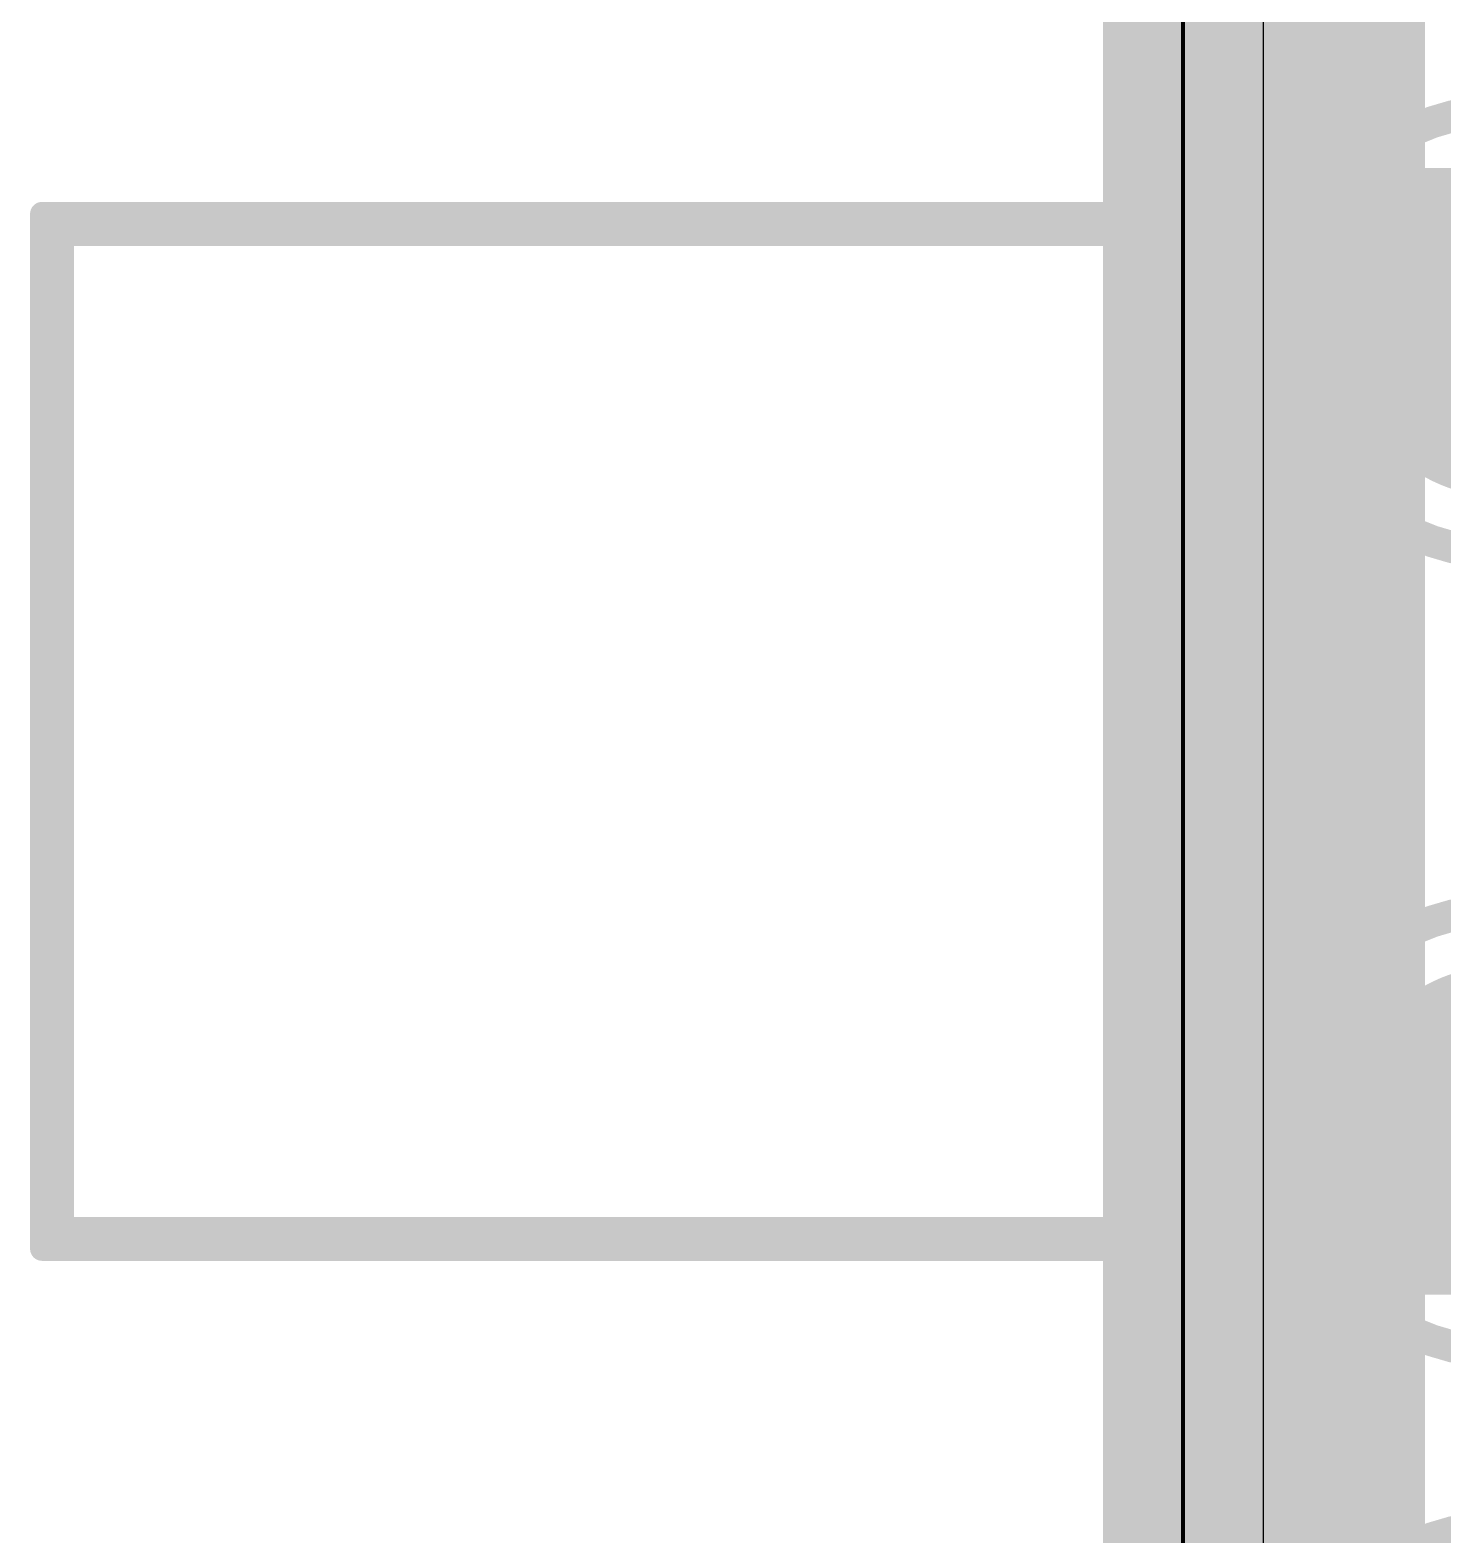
# Model space of a CAD drawing. Header units: inches. Extents: x -0.3 to 12.2, y -3.2 to 4.4.
# Drawn here: x -0.289 to 0.0645, y 1.8259 to 2.2025 of the extents above; entities that cross this region are included whole.
import ezdxf

# ---------------------------------------------------------------- set-up
doc = ezdxf.new("R2010")
doc.units = ezdxf.units.IN
doc.header["$MEASUREMENT"] = 0
for name, color, linetype in [('Board', 76, 'Continuous'), ('Board Layer Stack Bottom Overlay', 54, 'Continuous'), ('Board Layer Stack Bottom Solder', 6, 'Continuous'), ('Bottom Assembly', 216, 'Continuous'), ('Bottom Layer_L8', 5, 'Continuous'), ('Inner_L3', 76, 'Continuous'), ('Inner_L6', 156, 'Continuous'), ('Keep-Out Layer', 6, 'Continuous'), ('Pad Holes', 156, 'Continuous'), ('Plane_L2', 76, 'Continuous'), ('Plane_L4', 136, 'Continuous'), ('Plane_L5', 16, 'Continuous'), ('Plane_L7', 216, 'Continuous'), ('Top Solder', 216, 'Continuous'), ('TOP_L1', 1, 'Continuous')]:
    doc.layers.add(name, color=color, linetype=linetype)

# ---------------------------------------------------------------- blocks, each defined once
blk = doc.blocks.new('CONN_SMA_J_P_H_RA_TH1_SAI_B_163')
at = {"layer": 'Board Layer Stack Bottom Solder'}
h = blk.add_hatch(color=6, dxfattribs=at)
edge = h.paths.add_edge_path()
edge.add_arc((-0.1, -0.1), 0.0415, 0, 360)
h = blk.add_hatch(color=6, dxfattribs=at)
edge = h.paths.add_edge_path()
edge.add_arc((0.1, -0.1), 0.0415, 0, 360)
at = {"layer": 'Bottom Layer_L8'}
h = blk.add_hatch(color=5, dxfattribs=at)
edge = h.paths.add_edge_path()
edge.add_arc((-0.1, -0.1), 0.0415, 0, 360)
h = blk.add_hatch(color=5, dxfattribs=at)
edge = h.paths.add_edge_path()
edge.add_arc((0.1, -0.1), 0.0415, 0, 360)
at = {"layer": 'Inner_L3'}
h = blk.add_hatch(color=76, dxfattribs=at)
edge = h.paths.add_edge_path()
edge.add_arc((-0.1, -0.1), 0.0415, 0, 360)
h = blk.add_hatch(color=76, dxfattribs=at)
edge = h.paths.add_edge_path()
edge.add_arc((0.1, -0.1), 0.0415, 0, 360)
at = {"layer": 'Inner_L6'}
h = blk.add_hatch(color=156, dxfattribs=at)
edge = h.paths.add_edge_path()
edge.add_arc((-0.1, -0.1), 0.0415, 0, 360)
h = blk.add_hatch(color=156, dxfattribs=at)
edge = h.paths.add_edge_path()
edge.add_arc((0.1, -0.1), 0.0415, 0, 360)
at = {"layer": 'Pad Holes'}
h = blk.add_hatch(color=7, dxfattribs=at)
edge = h.paths.add_edge_path()
edge.add_arc((-0.1, -0.1), 0.0315, 0, 360)
h = blk.add_hatch(color=7, dxfattribs=at)
edge = h.paths.add_edge_path()
edge.add_arc((0.1, -0.1), 0.0315, 0, 360)
at = {"layer": 'Top Solder'}
h = blk.add_hatch(color=216, dxfattribs=at)
edge = h.paths.add_edge_path()
edge.add_arc((-0.1, -0.1), 0.0415, 0, 360)
h = blk.add_hatch(color=216, dxfattribs=at)
edge = h.paths.add_edge_path()
edge.add_arc((0.1, -0.1), 0.0415, 0, 360)
at = {"layer": 'TOP_L1'}
h = blk.add_hatch(color=1, dxfattribs=at)
edge = h.paths.add_edge_path()
edge.add_arc((-0.1, -0.1), 0.0415, 0, 360)
h = blk.add_hatch(color=1, dxfattribs=at)
edge = h.paths.add_edge_path()
edge.add_arc((0.1, -0.1), 0.0415, 0, 360)
at = {"layer": 'Board Layer Stack Bottom Overlay'}
for points in [[(-0.143, -0.143, 0.006, 0.006, 0), (-0.143, -0.13365, 0.006, 0.006, 0)], [(0.0565, -0.133, 0.006, 0.006, 0), (-0.0565, -0.133, 0.006, 0.006, 0)], [(0.143, -0.143, 0.006, 0.006, 0), (0.143, -0.13365, 0.006, 0.006, 0)], [(-0.13365, -0.143, 0.006, 0.006, 0), (-0.143, -0.143, 0.006, 0.006, 0)], [(-0.1295, -0.466, 0.006, 0.006, 0), (-0.1295, -0.14594, 0.006, 0.006, 0)], [(0.06635, -0.143, 0.006, 0.006, 0), (-0.06635, -0.143, 0.006, 0.006, 0)], [(0.1295, -0.466, 0.006, 0.006, 0), (0.1295, -0.14594, 0.006, 0.006, 0)], [(0.143, -0.143, 0.006, 0.006, 0), (0.13365, -0.143, 0.006, 0.006, 0)], [(0.1295, -0.466, 0.006, 0.006, 0), (-0.1295, -0.466, 0.006, 0.006, 0)]]:
    blk.add_lwpolyline(points, format="xyseb", dxfattribs=at)
for points in [[(-0.1445, -0.13365, 0.003, 0.003, 1), (-0.1415, -0.13365, 0.003, 0.003, 1)], [(-0.058, -0.133, 0.003, 0.003, 1), (-0.055, -0.133, 0.003, 0.003, 1)], [(0.055, -0.133, 0.003, 0.003, 1), (0.058, -0.133, 0.003, 0.003, 1)], [(0.1415, -0.13365, 0.003, 0.003, 1), (0.1445, -0.13365, 0.003, 0.003, 1)], [(-0.1445, -0.143, 0.003, 0.003, 1), (-0.1415, -0.143, 0.003, 0.003, 1)], [(-0.1445, -0.143, 0.003, 0.003, 1), (-0.1415, -0.143, 0.003, 0.003, 1)], [(-0.13515, -0.143, 0.003, 0.003, 1), (-0.13215, -0.143, 0.003, 0.003, 1)], [(-0.131, -0.14594, 0.003, 0.003, 1), (-0.128, -0.14594, 0.003, 0.003, 1)], [(-0.06785, -0.143, 0.003, 0.003, 1), (-0.06485, -0.143, 0.003, 0.003, 1)], [(0.06485, -0.143, 0.003, 0.003, 1), (0.06785, -0.143, 0.003, 0.003, 1)], [(0.128, -0.14594, 0.003, 0.003, 1), (0.131, -0.14594, 0.003, 0.003, 1)], [(0.13215, -0.143, 0.003, 0.003, 1), (0.13515, -0.143, 0.003, 0.003, 1)], [(0.1415, -0.143, 0.003, 0.003, 1), (0.1445, -0.143, 0.003, 0.003, 1)], [(0.1415, -0.143, 0.003, 0.003, 1), (0.1445, -0.143, 0.003, 0.003, 1)], [(-0.131, -0.466, 0.003, 0.003, 1), (-0.128, -0.466, 0.003, 0.003, 1)], [(-0.131, -0.466, 0.003, 0.003, 1), (-0.128, -0.466, 0.003, 0.003, 1)], [(0.128, -0.466, 0.003, 0.003, 1), (0.131, -0.466, 0.003, 0.003, 1)], [(0.128, -0.466, 0.003, 0.003, 1), (0.131, -0.466, 0.003, 0.003, 1)]]:
    blk.add_lwpolyline(points, format="xyseb", close=True, dxfattribs=at)
at = {"layer": 'Bottom Assembly'}
for points in [[(-0.138, -0.138, 0.006, 0.006, 0), (-0.138, 0.138, 0.006, 0.006, 0)], [(0.138, -0.138, 0.006, 0.006, 0), (0.138, 0.138, 0.006, 0.006, 0)], [(0.138, -0.138, 0.006, 0.006, 0), (-0.138, -0.138, 0.006, 0.006, 0)], [(-0.1245, -0.461, 0.006, 0.006, 0), (-0.1245, -0.138, 0.006, 0.006, 0)], [(0.1245, -0.138, 0.006, 0.006, 0), (-0.1245, -0.138, 0.006, 0.006, 0)], [(0.1245, -0.461, 0.006, 0.006, 0), (0.1245, -0.138, 0.006, 0.006, 0)], [(0.1245, -0.461, 0.006, 0.006, 0), (-0.1245, -0.461, 0.006, 0.006, 0)]]:
    blk.add_lwpolyline(points, format="xyseb", dxfattribs=at)
for points in [[(-0.1395, -0.138, 0.003, 0.003, 1), (-0.1365, -0.138, 0.003, 0.003, 1)], [(-0.1395, -0.138, 0.003, 0.003, 1), (-0.1365, -0.138, 0.003, 0.003, 1)], [(-0.126, -0.138, 0.003, 0.003, 1), (-0.123, -0.138, 0.003, 0.003, 1)], [(-0.126, -0.138, 0.003, 0.003, 1), (-0.123, -0.138, 0.003, 0.003, 1)], [(0.123, -0.138, 0.003, 0.003, 1), (0.126, -0.138, 0.003, 0.003, 1)], [(0.123, -0.138, 0.003, 0.003, 1), (0.126, -0.138, 0.003, 0.003, 1)], [(0.1365, -0.138, 0.003, 0.003, 1), (0.1395, -0.138, 0.003, 0.003, 1)], [(0.1365, -0.138, 0.003, 0.003, 1), (0.1395, -0.138, 0.003, 0.003, 1)], [(-0.126, -0.461, 0.003, 0.003, 1), (-0.123, -0.461, 0.003, 0.003, 1)], [(-0.126, -0.461, 0.003, 0.003, 1), (-0.123, -0.461, 0.003, 0.003, 1)], [(0.123, -0.461, 0.003, 0.003, 1), (0.126, -0.461, 0.003, 0.003, 1)], [(0.123, -0.461, 0.003, 0.003, 1), (0.126, -0.461, 0.003, 0.003, 1)]]:
    blk.add_lwpolyline(points, format="xyseb", close=True, dxfattribs=at)
at = {"layer": 'Plane_L2'}
for points in [[(-0.14806, -0.12775, 0.008, 0.008, -0.267949), (-0.14806, -0.07225, 0.008, 0.008, 0)], [(-0.05194, -0.07225, 0.008, 0.008, -0.267949), (-0.05194, -0.12775, 0.008, 0.008, 0)], [(0.05194, -0.12775, 0.008, 0.008, -0.267949), (0.05194, -0.07225, 0.008, 0.008, 0)], [(0.14806, -0.07225, 0.008, 0.008, -0.267949), (0.14806, -0.12775, 0.008, 0.008, 0)], [(-0.07225, -0.14806, 0.008, 0.008, -0.267949), (-0.12775, -0.14806, 0.008, 0.008, 0)], [(0.12775, -0.14806, 0.008, 0.008, -0.267949), (0.07225, -0.14806, 0.008, 0.008, 0)]]:
    blk.add_lwpolyline(points, format="xyseb", dxfattribs=at)
for points in [[(-0.15006, -0.12775, 0.004, 0.004, 1), (-0.14606, -0.12775, 0.004, 0.004, 1)], [(-0.05394, -0.12775, 0.004, 0.004, 1), (-0.04994, -0.12775, 0.004, 0.004, 1)], [(0.04994, -0.12775, 0.004, 0.004, 1), (0.05394, -0.12775, 0.004, 0.004, 1)], [(0.14606, -0.12775, 0.004, 0.004, 1), (0.15006, -0.12775, 0.004, 0.004, 1)], [(-0.12975, -0.14806, 0.004, 0.004, 1), (-0.12575, -0.14806, 0.004, 0.004, 1)], [(-0.07425, -0.14806, 0.004, 0.004, 1), (-0.07025, -0.14806, 0.004, 0.004, 1)], [(0.07025, -0.14806, 0.004, 0.004, 1), (0.07425, -0.14806, 0.004, 0.004, 1)], [(0.12575, -0.14806, 0.004, 0.004, 1), (0.12975, -0.14806, 0.004, 0.004, 1)]]:
    blk.add_lwpolyline(points, format="xyseb", close=True, dxfattribs=at)
at = {"layer": 'Plane_L4'}
for points in [[(-0.14806, -0.12775, 0.008, 0.008, -0.267949), (-0.14806, -0.07225, 0.008, 0.008, 0)], [(-0.05194, -0.07225, 0.008, 0.008, -0.267949), (-0.05194, -0.12775, 0.008, 0.008, 0)], [(0.05194, -0.12775, 0.008, 0.008, -0.267949), (0.05194, -0.07225, 0.008, 0.008, 0)], [(0.14806, -0.07225, 0.008, 0.008, -0.267949), (0.14806, -0.12775, 0.008, 0.008, 0)], [(-0.07225, -0.14806, 0.008, 0.008, -0.267949), (-0.12775, -0.14806, 0.008, 0.008, 0)], [(0.12775, -0.14806, 0.008, 0.008, -0.267949), (0.07225, -0.14806, 0.008, 0.008, 0)]]:
    blk.add_lwpolyline(points, format="xyseb", dxfattribs=at)
for points in [[(-0.15006, -0.12775, 0.004, 0.004, 1), (-0.14606, -0.12775, 0.004, 0.004, 1)], [(-0.05394, -0.12775, 0.004, 0.004, 1), (-0.04994, -0.12775, 0.004, 0.004, 1)], [(0.04994, -0.12775, 0.004, 0.004, 1), (0.05394, -0.12775, 0.004, 0.004, 1)], [(0.14606, -0.12775, 0.004, 0.004, 1), (0.15006, -0.12775, 0.004, 0.004, 1)], [(-0.12975, -0.14806, 0.004, 0.004, 1), (-0.12575, -0.14806, 0.004, 0.004, 1)], [(-0.07425, -0.14806, 0.004, 0.004, 1), (-0.07025, -0.14806, 0.004, 0.004, 1)], [(0.07025, -0.14806, 0.004, 0.004, 1), (0.07425, -0.14806, 0.004, 0.004, 1)], [(0.12575, -0.14806, 0.004, 0.004, 1), (0.12975, -0.14806, 0.004, 0.004, 1)]]:
    blk.add_lwpolyline(points, format="xyseb", close=True, dxfattribs=at)
at = {"layer": 'Plane_L5'}
for points in [[(-0.14806, -0.12775, 0.008, 0.008, -0.267949), (-0.14806, -0.07225, 0.008, 0.008, 0)], [(-0.05194, -0.07225, 0.008, 0.008, -0.267949), (-0.05194, -0.12775, 0.008, 0.008, 0)], [(0.05194, -0.12775, 0.008, 0.008, -0.267949), (0.05194, -0.07225, 0.008, 0.008, 0)], [(0.14806, -0.07225, 0.008, 0.008, -0.267949), (0.14806, -0.12775, 0.008, 0.008, 0)], [(-0.07225, -0.14806, 0.008, 0.008, -0.267949), (-0.12775, -0.14806, 0.008, 0.008, 0)], [(0.12775, -0.14806, 0.008, 0.008, -0.267949), (0.07225, -0.14806, 0.008, 0.008, 0)]]:
    blk.add_lwpolyline(points, format="xyseb", dxfattribs=at)
for points in [[(-0.15006, -0.12775, 0.004, 0.004, 1), (-0.14606, -0.12775, 0.004, 0.004, 1)], [(-0.05394, -0.12775, 0.004, 0.004, 1), (-0.04994, -0.12775, 0.004, 0.004, 1)], [(0.04994, -0.12775, 0.004, 0.004, 1), (0.05394, -0.12775, 0.004, 0.004, 1)], [(0.14606, -0.12775, 0.004, 0.004, 1), (0.15006, -0.12775, 0.004, 0.004, 1)], [(-0.12975, -0.14806, 0.004, 0.004, 1), (-0.12575, -0.14806, 0.004, 0.004, 1)], [(-0.07425, -0.14806, 0.004, 0.004, 1), (-0.07025, -0.14806, 0.004, 0.004, 1)], [(0.07025, -0.14806, 0.004, 0.004, 1), (0.07425, -0.14806, 0.004, 0.004, 1)], [(0.12575, -0.14806, 0.004, 0.004, 1), (0.12975, -0.14806, 0.004, 0.004, 1)]]:
    blk.add_lwpolyline(points, format="xyseb", close=True, dxfattribs=at)
at = {"layer": 'Plane_L7'}
for points in [[(-0.14806, -0.12775, 0.008, 0.008, -0.267949), (-0.14806, -0.07225, 0.008, 0.008, 0)], [(-0.05194, -0.07225, 0.008, 0.008, -0.267949), (-0.05194, -0.12775, 0.008, 0.008, 0)], [(0.05194, -0.12775, 0.008, 0.008, -0.267949), (0.05194, -0.07225, 0.008, 0.008, 0)], [(0.14806, -0.07225, 0.008, 0.008, -0.267949), (0.14806, -0.12775, 0.008, 0.008, 0)], [(-0.07225, -0.14806, 0.008, 0.008, -0.267949), (-0.12775, -0.14806, 0.008, 0.008, 0)], [(0.12775, -0.14806, 0.008, 0.008, -0.267949), (0.07225, -0.14806, 0.008, 0.008, 0)]]:
    blk.add_lwpolyline(points, format="xyseb", dxfattribs=at)
for points in [[(-0.15006, -0.12775, 0.004, 0.004, 1), (-0.14606, -0.12775, 0.004, 0.004, 1)], [(-0.05394, -0.12775, 0.004, 0.004, 1), (-0.04994, -0.12775, 0.004, 0.004, 1)], [(0.04994, -0.12775, 0.004, 0.004, 1), (0.05394, -0.12775, 0.004, 0.004, 1)], [(0.14606, -0.12775, 0.004, 0.004, 1), (0.15006, -0.12775, 0.004, 0.004, 1)], [(-0.12975, -0.14806, 0.004, 0.004, 1), (-0.12575, -0.14806, 0.004, 0.004, 1)], [(-0.07425, -0.14806, 0.004, 0.004, 1), (-0.07025, -0.14806, 0.004, 0.004, 1)], [(0.07025, -0.14806, 0.004, 0.004, 1), (0.07425, -0.14806, 0.004, 0.004, 1)], [(0.12575, -0.14806, 0.004, 0.004, 1), (0.12975, -0.14806, 0.004, 0.004, 1)]]:
    blk.add_lwpolyline(points, format="xyseb", close=True, dxfattribs=at)
blk = doc.blocks.new('CONN_SMA_J_P_H_RA_TH1_SAI_232')
at = {"layer": 'Plane_L2'}
blk.add_lwpolyline([(0.14806, 0.12775, 0.008, 0.008, -0.267949), (0.14806, 0.07225, 0.008, 0.008, 0)], format="xyseb", dxfattribs=at)
at = {"layer": 'Plane_L4'}
blk.add_lwpolyline([(0.14806, 0.12775, 0.008, 0.008, -0.267949), (0.14806, 0.07225, 0.008, 0.008, 0)], format="xyseb", dxfattribs=at)
at = {"layer": 'Plane_L5'}
blk.add_lwpolyline([(0.14806, 0.12775, 0.008, 0.008, -0.267949), (0.14806, 0.07225, 0.008, 0.008, 0)], format="xyseb", dxfattribs=at)
at = {"layer": 'Plane_L7'}
blk.add_lwpolyline([(0.14806, 0.12775, 0.008, 0.008, -0.267949), (0.14806, 0.07225, 0.008, 0.008, 0)], format="xyseb", dxfattribs=at)

msp = doc.modelspace()

# ---------------------------------------------------------------- linework, layer by layer
at = {"layer": 'Board'}
msp.add_lwpolyline([(-0.00051, 0.17753, 0.001, 0.001, 0), (-0.00051, 3.42253, 0.001, 0.001, 0)], format="xyseb", dxfattribs=at)
at = {"layer": 'Keep-Out Layer'}
msp.add_lwpolyline([(0.03002, 0.17753, 0.06, 0.06, 0), (0.03002, 3.42253, 0.06, 0.06, 0)], format="xyseb", dxfattribs=at)
at = {"layer": 'Plane_L2'}
msp.add_line((0.01958, 0.17753), (0.01958, 3.42253), dxfattribs=at)
msp.add_lwpolyline([(-0.00051, 0.17753, 0.04, 0.04, 0), (-0.00051, 3.42253, 0.04, 0.04, 0)], format="xyseb", dxfattribs=at)
at = {"layer": 'Plane_L4'}
msp.add_line((0.01958, 0.17753), (0.01958, 3.42253), dxfattribs=at)
msp.add_lwpolyline([(-0.00051, 0.17753, 0.04, 0.04, 0), (-0.00051, 3.42253, 0.04, 0.04, 0)], format="xyseb", dxfattribs=at)
at = {"layer": 'Plane_L5'}
msp.add_line((0.01958, 0.17753), (0.01958, 3.42253), dxfattribs=at)
msp.add_lwpolyline([(-0.00051, 0.17753, 0.04, 0.04, 0), (-0.00051, 3.42253, 0.04, 0.04, 0)], format="xyseb", dxfattribs=at)
at = {"layer": 'Plane_L7'}
msp.add_line((0.01958, 0.17753), (0.01958, 3.42253), dxfattribs=at)
msp.add_lwpolyline([(-0.00051, 0.17753, 0.04, 0.04, 0), (-0.00051, 3.42253, 0.04, 0.04, 0)], format="xyseb", dxfattribs=at)

# ---------------------------------------------------------------- block references
for name, p, rotation in [('CONN_SMA_J_P_H_RA_TH1_SAI_B_163', (0.18, 2.02701), 270), ('CONN_SMA_J_P_H_RA_TH1_SAI_232', (0.18, 1.67268), 90)]:
    msp.add_blockref(name, p, dxfattribs=dict(rotation=rotation))

doc.saveas('drawing.dxf')
